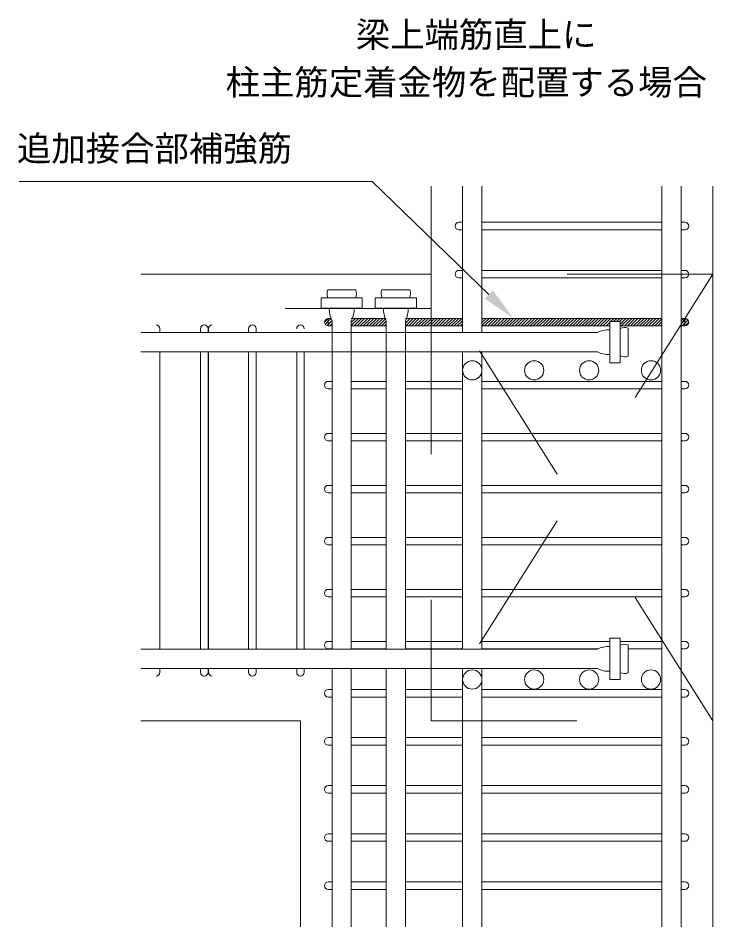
# Model space of a CAD drawing. Units: millimetres on the paper. Extents: x -243 to 177, y -147 to 150.
# Drawn here: x 55.93 to 84.52, y -3.66 to 33.75 of the extents above; entities that cross this region are included whole.
import ezdxf
from ezdxf.enums import TextEntityAlignment as Align

# ---------------------------------------------------------------- set-up
doc = ezdxf.new("R2010")
doc.units = ezdxf.units.MM
doc.linetypes.add('DASHED_SPACED', pattern=[12, 6, -6])
doc.linetypes.add('LONG_DASHED1', pattern=[7, 6, -1])
doc.layers.add('0-0_0', color=7, linetype='Continuous', lineweight=18)
doc.styles.add('ＭＳ ゴシック', font='')
doc.styles.get('ＭＳ ゴシック').set_extended_font_data('MS Gothic')

msp = doc.modelspace()

# ---------------------------------------------------------------- linework, layer by layer
at = {"layer": '0-0_0'}
for p, q in [((70.497, 27.027), (55.971, 27.027)), ((75.302, 22.371), (70.497, 27.027)), ((68.541, 21.235), (68.692, 21.386)), ((68.697, 21.386), (68.829, 21.386)), ((68.697, 21.386), (68.697, 21.075)), ((69.644, 21.386), (71.079, 21.386)), ((69.644, 21.213), (69.817, 21.386)), ((69.644, 21.088), (69.942, 21.386)), ((69.682, 21.376), (69.692, 21.386)), ((69.756, 21.075), (70.067, 21.386)), ((69.881, 21.075), (70.192, 21.386)), ((70.006, 21.075), (70.317, 21.386)), ((70.131, 21.075), (70.442, 21.386)), ((70.256, 21.075), (70.567, 21.386)), ((70.381, 21.075), (70.692, 21.386)), ((70.506, 21.075), (70.817, 21.386)), ((70.631, 21.075), (70.942, 21.386)), ((70.756, 21.075), (71.046, 21.365)), ((71.871, 21.386), (74.226, 21.386)), ((71.871, 21.191), (72.067, 21.386)), ((71.881, 21.075), (72.192, 21.386)), ((71.892, 21.336), (71.942, 21.386)), ((72.006, 21.075), (72.317, 21.386)), ((72.131, 21.075), (72.442, 21.386)), ((72.256, 21.075), (72.567, 21.386)), ((72.381, 21.075), (72.692, 21.386)), ((72.506, 21.075), (72.817, 21.386)), ((73.006, 21.075), (73.317, 21.386)), ((73.131, 21.075), (73.442, 21.386)), ((73.256, 21.075), (73.567, 21.386)), ((73.381, 21.075), (73.692, 21.386)), ((73.506, 21.075), (73.817, 21.386)), ((73.631, 21.075), (73.942, 21.386)), ((73.756, 21.075), (74.067, 21.386)), ((75.018, 21.386), (82.429, 21.386)), ((75.018, 21.337), (75.067, 21.386)), ((75.018, 21.212), (75.192, 21.386)), ((75.018, 21.087), (75.317, 21.386)), ((75.131, 21.075), (75.442, 21.386)), ((75.256, 21.075), (75.567, 21.386)), ((75.381, 21.075), (75.692, 21.386)), ((75.506, 21.075), (75.817, 21.386)), ((75.631, 21.075), (75.942, 21.386)), ((75.756, 21.075), (76.067, 21.386)), ((75.881, 21.075), (76.192, 21.386)), ((76.006, 21.075), (76.317, 21.386)), ((76.131, 21.075), (76.442, 21.386)), ((76.256, 21.075), (76.567, 21.386)), ((76.381, 21.075), (76.692, 21.386)), ((76.506, 21.075), (76.817, 21.386)), ((76.631, 21.075), (76.942, 21.386)), ((76.756, 21.075), (77.067, 21.386)), ((76.881, 21.075), (77.192, 21.386)), ((77.006, 21.075), (77.317, 21.386)), ((77.131, 21.075), (77.442, 21.386)), ((77.256, 21.075), (77.567, 21.386)), ((77.381, 21.075), (77.692, 21.386)), ((77.506, 21.075), (77.817, 21.386)), ((77.631, 21.075), (77.942, 21.386)), ((77.756, 21.075), (78.067, 21.386)), ((77.881, 21.075), (78.192, 21.386)), ((78.006, 21.075), (78.317, 21.386)), ((78.131, 21.075), (78.442, 21.386)), ((78.256, 21.075), (78.567, 21.386)), ((78.381, 21.075), (78.692, 21.386)), ((78.506, 21.075), (78.817, 21.386)), ((78.631, 21.075), (78.942, 21.386)), ((78.756, 21.075), (79.067, 21.386)), ((78.881, 21.075), (79.192, 21.386)), ((79.006, 21.075), (79.317, 21.386)), ((79.131, 21.075), (79.442, 21.386)), ((79.256, 21.075), (79.567, 21.386)), ((79.381, 21.075), (79.692, 21.386)), ((79.506, 21.075), (79.817, 21.386)), ((79.631, 21.075), (79.942, 21.386)), ((79.756, 21.075), (80.067, 21.386)), ((79.881, 21.075), (80.192, 21.386)), ((80.006, 21.075), (80.317, 21.386)), ((80.312, 21.256), (80.442, 21.386)), ((80.437, 21.256), (80.567, 21.386)), ((80.562, 21.256), (80.692, 21.386)), ((80.687, 21.256), (80.817, 21.386)), ((80.703, 21.147), (80.942, 21.386)), ((80.756, 21.075), (81.067, 21.386)), ((80.881, 21.075), (81.192, 21.386)), ((81.006, 21.075), (81.317, 21.386)), ((81.131, 21.075), (81.442, 21.386)), ((81.256, 21.075), (81.567, 21.386)), ((81.381, 21.075), (81.692, 21.386)), ((81.506, 21.075), (81.817, 21.386)), ((81.631, 21.075), (81.942, 21.386)), ((81.756, 21.075), (82.067, 21.386)), ((81.881, 21.075), (82.192, 21.386)), ((82.006, 21.075), (82.317, 21.386)), ((82.131, 21.075), (82.429, 21.373)), ((83.221, 21.386), (83.376, 21.386)), ((83.221, 21.29), (83.317, 21.386)), ((83.376, 21.386), (83.376, 21.075)), ((68.697, 21.075), (68.852, 21.075)), ((68.756, 21.075), (68.852, 21.171)), ((69.644, 21.075), (71.079, 21.075)), ((70.881, 21.075), (71.079, 21.274)), ((71.006, 21.075), (71.079, 21.149)), ((71.871, 21.075), (74.226, 21.075)), ((75.018, 21.075), (80.279, 21.075)), ((80.131, 21.075), (80.279, 21.223)), ((80.256, 21.075), (80.279, 21.098)), ((80.703, 21.075), (82.429, 21.075)), ((82.256, 21.075), (82.429, 21.248)), ((82.381, 21.075), (82.429, 21.123)), ((83.221, 21.165), (83.254, 21.199)), ((83.221, 21.075), (83.376, 21.075)), ((83.381, 21.075), (83.532, 21.226)), ((70.306, 7.764), (70.292, 7.779)), ((70.431, 7.764), (70.417, 7.779))]:
    msp.add_line(p, q, dxfattribs=at)
at = {"layer": '0-0_0', "color": 5}
for p, q in [((72.925, 26.824), (72.925, 21.793)), ((84.522, 26.824), (84.522, -3.662)), ((74.071, 25.343), (74.226, 25.343)), ((75.018, 25.343), (82.429, 25.343)), ((83.221, 25.343), (83.376, 25.343)), ((74.071, 25.032), (74.226, 25.032)), ((75.018, 25.032), (82.429, 25.032)), ((83.221, 25.032), (83.376, 25.032)), ((72.925, 23.208), (60.984, 23.208)), ((74.071, 23.363), (74.226, 23.363)), ((75.018, 23.363), (82.429, 23.363)), ((83.221, 23.363), (83.376, 23.363)), ((74.071, 23.052), (74.226, 23.052)), ((75.018, 23.052), (82.429, 23.052)), ((83.221, 23.052), (83.376, 23.052)), ((61.767, 20.959), (61.767, 20.804)), ((63.436, 20.804), (63.436, 20.959)), ((63.747, 20.959), (63.747, 20.804)), ((63.766, 20.804), (63.766, 20.959)), ((65.416, 20.804), (65.416, 20.959)), ((65.727, 20.959), (65.727, 20.804)), ((61.767, 20.012), (61.767, 7.764)), ((63.436, 7.764), (63.436, 20.012)), ((63.747, 20.012), (63.747, 7.764)), ((63.766, 7.764), (63.766, 20.012)), ((65.416, 7.764), (65.416, 20.012)), ((65.727, 20.012), (65.727, 7.764)), ((67.396, 7.764), (67.396, 20.012)), ((67.707, 20.012), (67.707, 7.764)), ((68.697, 18.795), (68.829, 18.795)), ((69.644, 18.795), (71.079, 18.795)), ((71.871, 18.795), (74.226, 18.795)), ((75.018, 18.795), (82.429, 18.795)), ((83.221, 18.795), (83.376, 18.795)), ((68.697, 18.483), (68.829, 18.483)), ((69.644, 18.483), (71.079, 18.483)), ((71.871, 18.483), (74.226, 18.483)), ((75.018, 18.483), (82.429, 18.483)), ((83.221, 18.483), (83.376, 18.483)), ((68.697, 16.653), (68.829, 16.653)), ((69.644, 16.653), (71.079, 16.653)), ((71.871, 16.653), (74.226, 16.653)), ((75.018, 16.653), (82.429, 16.653)), ((83.221, 16.653), (83.376, 16.653)), ((68.697, 16.342), (68.829, 16.342)), ((69.644, 16.342), (71.079, 16.342)), ((71.871, 16.342), (74.226, 16.342)), ((75.018, 16.342), (82.429, 16.342)), ((83.221, 16.342), (83.376, 16.342)), ((68.697, 14.512), (68.829, 14.512)), ((69.644, 14.512), (71.079, 14.512)), ((71.871, 14.512), (74.226, 14.512)), ((75.018, 14.512), (82.429, 14.512)), ((83.221, 14.512), (83.376, 14.512)), ((68.697, 14.201), (68.829, 14.201)), ((69.644, 14.201), (71.079, 14.201)), ((71.871, 14.201), (74.226, 14.201)), ((75.018, 14.201), (82.429, 14.201)), ((83.221, 14.201), (83.376, 14.201)), ((68.697, 12.371), (68.829, 12.371)), ((69.644, 12.371), (71.079, 12.371)), ((71.871, 12.371), (74.226, 12.371)), ((75.018, 12.371), (82.429, 12.371)), ((83.221, 12.371), (83.376, 12.371)), ((68.697, 12.06), (68.829, 12.06)), ((69.644, 12.06), (71.079, 12.06)), ((71.871, 12.06), (74.226, 12.06)), ((75.018, 12.06), (82.429, 12.06)), ((83.221, 12.06), (83.376, 12.06)), ((68.697, 10.23), (68.829, 10.23)), ((69.644, 10.23), (71.079, 10.23)), ((71.871, 10.23), (74.226, 10.23)), ((75.018, 10.23), (82.429, 10.23)), ((83.221, 10.23), (83.376, 10.23)), ((68.697, 9.919), (68.829, 9.919)), ((69.644, 9.919), (71.079, 9.919)), ((71.871, 9.919), (74.226, 9.919)), ((75.018, 9.919), (82.429, 9.919)), ((83.221, 9.919), (83.376, 9.919)), ((68.697, 8.09), (68.829, 8.09)), ((69.644, 8.09), (71.079, 8.09)), ((71.871, 8.09), (74.226, 8.09)), ((75.018, 8.09), (80.279, 8.09)), ((80.703, 8.09), (82.429, 8.09)), ((83.221, 8.09), (83.376, 8.09)), ((68.697, 7.779), (68.829, 7.779)), ((69.644, 7.779), (71.079, 7.779)), ((71.871, 7.779), (74.226, 7.779)), ((75.018, 7.779), (79.798, 7.779)), ((81.038, 7.779), (82.429, 7.779)), ((83.221, 7.779), (83.376, 7.779)), ((61.767, 6.973), (61.767, 6.817)), ((63.436, 6.817), (63.436, 6.973)), ((63.747, 6.973), (63.747, 6.817)), ((63.766, 6.817), (63.766, 6.973)), ((65.416, 6.817), (65.416, 6.973)), ((65.727, 6.973), (65.727, 6.817)), ((67.396, 6.817), (67.396, 6.973)), ((67.707, 6.973), (67.707, 6.817)), ((68.697, 6.11), (68.852, 6.11)), ((69.644, 6.11), (71.079, 6.11)), ((71.871, 6.11), (74.226, 6.11)), ((75.018, 6.11), (82.429, 6.11)), ((83.221, 6.11), (83.376, 6.11)), ((68.697, 5.799), (68.852, 5.799)), ((69.644, 5.799), (71.079, 5.799)), ((71.871, 5.799), (74.226, 5.799)), ((75.018, 5.799), (82.429, 5.799)), ((83.221, 5.799), (83.376, 5.799)), ((67.551, 4.823), (60.984, 4.823)), ((67.551, 4.823), (67.551, -3.662)), ((68.697, 4.13), (68.852, 4.13)), ((69.644, 4.13), (71.079, 4.13)), ((71.871, 4.13), (74.226, 4.13)), ((75.018, 4.13), (82.429, 4.13)), ((83.221, 4.13), (83.376, 4.13)), ((68.697, 3.819), (68.852, 3.819)), ((69.644, 3.819), (71.079, 3.819)), ((71.871, 3.819), (74.226, 3.819)), ((75.018, 3.819), (82.429, 3.819)), ((83.221, 3.819), (83.376, 3.819)), ((68.697, 2.15), (68.852, 2.15)), ((69.644, 2.15), (71.079, 2.15)), ((71.871, 2.15), (74.226, 2.15)), ((75.018, 2.15), (82.429, 2.15)), ((83.221, 2.15), (83.376, 2.15)), ((68.697, 1.839), (68.852, 1.839)), ((69.644, 1.839), (71.079, 1.839)), ((71.871, 1.839), (74.226, 1.839)), ((75.018, 1.839), (82.429, 1.839)), ((83.221, 1.839), (83.376, 1.839)), ((68.697, 0.17), (68.852, 0.17)), ((69.644, 0.17), (71.079, 0.17)), ((71.871, 0.17), (74.226, 0.17)), ((75.018, 0.17), (82.429, 0.17)), ((83.221, 0.17), (83.376, 0.17)), ((68.697, -0.141), (68.852, -0.141)), ((69.644, -0.141), (71.079, -0.141)), ((71.871, -0.141), (74.226, -0.141)), ((75.018, -0.141), (82.429, -0.141)), ((83.221, -0.141), (83.376, -0.141)), ((68.697, -1.81), (68.852, -1.81)), ((69.644, -1.81), (71.079, -1.81)), ((71.871, -1.81), (74.226, -1.81)), ((75.018, -1.81), (82.429, -1.81)), ((83.221, -1.81), (83.376, -1.81)), ((68.697, -2.121), (68.852, -2.121)), ((69.644, -2.121), (71.079, -2.121)), ((71.871, -2.121), (74.226, -2.121)), ((75.018, -2.121), (82.429, -2.121)), ((83.221, -2.121), (83.376, -2.121))]:
    msp.add_line(p, q, dxfattribs=at)
at = {"layer": '0-0_0', "color": 1}
for p, q in [((74.226, 26.824), (74.226, 20.804)), ((75.018, 26.824), (75.018, 20.804)), ((82.429, 26.824), (82.429, -3.662)), ((83.221, 26.824), (83.221, -3.662)), ((68.67, 22.562), (69.827, 22.562)), ((70.897, 22.562), (72.054, 22.562)), ((68.4, 22.228), (68.4, 21.803)), ((70.097, 22.228), (68.4, 22.228)), ((70.097, 21.803), (70.097, 22.228)), ((72.324, 22.228), (70.627, 22.228)), ((70.627, 22.228), (70.627, 21.803)), ((72.324, 21.803), (72.324, 22.228)), ((68.4, 21.803), (70.097, 21.803)), ((70.627, 21.803), (72.324, 21.803)), ((68.852, 7.764), (68.852, 21.294)), ((69.644, 21.294), (69.644, 7.764)), ((71.079, 21.294), (71.079, 7.764)), ((71.871, 21.294), (71.871, 7.764)), ((80.703, 21.256), (80.279, 21.256)), ((80.279, 21.256), (80.279, 19.559)), ((80.703, 19.559), (80.703, 21.256)), ((81.038, 20.986), (81.038, 19.829)), ((79.77, 20.804), (60.984, 20.804)), ((79.77, 20.012), (60.984, 20.012)), ((74.226, 20.012), (74.226, 7.764)), ((75.018, 20.012), (75.018, 7.764)), ((80.279, 19.559), (80.703, 19.559)), ((80.703, 8.217), (80.279, 8.217)), ((80.279, 8.217), (80.279, 6.52)), ((80.703, 6.52), (80.703, 8.217)), ((81.038, 7.947), (81.038, 6.79)), ((79.77, 7.764), (60.984, 7.764)), ((79.77, 6.973), (60.984, 6.973)), ((68.852, 6.973), (68.852, -3.662)), ((69.644, 6.973), (69.644, -3.662)), ((71.079, 6.973), (71.079, -3.662)), ((71.871, 6.973), (71.871, -3.662)), ((74.226, 6.973), (74.226, -3.662)), ((75.018, 6.973), (75.018, -3.662)), ((80.279, 6.52), (80.703, 6.52))]:
    msp.add_line(p, q, dxfattribs=at)
at = {"layer": '0-0_0', "color": 5, "linetype": 'DASHED_SPACED'}
for p, q in [((84.522, 23.208), (72.925, 23.208)), ((84.522, 23.208), (72.925, 4.823)), ((84.522, 4.823), (72.925, 23.208)), ((72.925, 21.793), (60.984, 21.793)), ((72.925, 21.793), (72.925, 4.823)), ((72.925, 4.823), (84.522, 4.823))]:
    msp.add_line(p, q, dxfattribs=at)
at = {"layer": '0-0_0', "color": 5, "linetype": 'LONG_DASHED1'}
msp.add_line((84.522, 4.823), (84.522, 21.793), dxfattribs=at)
at = {"layer": '0-0_0'}
for points in [[(68.571, 21.14), (68.697, 21.266), (68.812, 21.381)], [(72.631, 21.075), (72.925, 21.369), (72.942, 21.386)], [(72.756, 21.075), (72.925, 21.244), (73.067, 21.386)], [(72.881, 21.075), (72.925, 21.119), (73.192, 21.386)], [(73.881, 21.075), (74.12, 21.314), (74.192, 21.386)], [(83.254, 21.199), (83.376, 21.32), (83.432, 21.376)], [(68.641, 21.085), (68.697, 21.141), (68.852, 21.296)], [(74.006, 21.075), (74.168, 21.237), (74.226, 21.295)], [(74.131, 21.075), (74.216, 21.161), (74.226, 21.17)], [(83.256, 21.075), (83.376, 21.195), (83.502, 21.322)]]:
    msp.add_lwpolyline(points, dxfattribs=at)
at = {"layer": '0-0_0', "color": 5}
for centre in [(74.622, 19.248), (77.168, 19.248), (79.431, 19.248), (81.976, 19.248), (74.622, 6.52), (77.168, 6.52), (79.431, 6.52), (81.976, 6.52)]:
    msp.add_circle(centre, 0.396, dxfattribs=at)
for centre, start, end in [((74.071, 25.188), 90, 180), ((74.071, 25.188), 180, 270), ((83.376, 25.188), 0, 90), ((83.376, 25.188), 270, 0), ((74.071, 23.208), 90, 180), ((74.071, 23.208), 180, 270), ((83.376, 23.208), 0, 90), ((83.376, 23.208), 270, 0), ((61.611, 20.959), 0, 90), ((63.591, 20.959), 90, 180), ((63.591, 20.959), 0, 90), ((63.922, 20.959), 90, 180), ((65.571, 20.959), 90, 180), ((65.571, 20.959), 0, 90), ((67.551, 20.959), 90, 180), ((67.551, 20.959), 0, 90), ((68.697, 18.639), 90, 180), ((83.376, 18.639), 0, 90), ((68.697, 18.639), 180, 270), ((83.376, 18.639), 270, 0), ((68.697, 16.498), 90, 180), ((68.697, 16.498), 180, 270), ((83.376, 16.498), 0, 90), ((83.376, 16.498), 270, 0), ((68.697, 14.357), 90, 180), ((68.697, 14.357), 180, 270), ((83.376, 14.357), 0, 90), ((83.376, 14.357), 270, 0), ((68.697, 12.216), 90, 180), ((83.376, 12.216), 0, 90), ((68.697, 12.216), 180, 270), ((83.376, 12.216), 270, 0), ((68.697, 10.075), 90, 180), ((83.376, 10.075), 0, 90), ((68.697, 10.075), 180, 270), ((83.376, 10.075), 270, 0), ((68.697, 7.934), 90, 180), ((68.697, 7.934), 180, 270), ((83.376, 7.934), 0, 90), ((83.376, 7.934), 270, 0), ((61.611, 6.817), 270, 0), ((63.591, 6.817), 180, 270), ((63.591, 6.817), 270, 0), ((63.922, 6.817), 180, 270), ((65.571, 6.817), 180, 270), ((65.571, 6.817), 270, 0), ((67.551, 6.817), 180, 270), ((67.551, 6.817), 270, 0), ((68.697, 5.954), 90, 180), ((83.376, 5.954), 0, 90), ((68.697, 5.954), 180, 270), ((83.376, 5.954), 270, 0), ((68.697, 3.974), 90, 180), ((83.376, 3.974), 0, 90), ((68.697, 3.974), 180, 270), ((83.376, 3.974), 270, 0), ((68.697, 1.994), 90, 180), ((68.697, 1.994), 180, 270), ((83.376, 1.994), 0, 90), ((83.376, 1.994), 270, 0), ((68.697, 0.015), 90, 180), ((68.697, 0.015), 180, 270), ((83.376, 0.015), 0, 90), ((83.376, 0.015), 270, 0), ((68.697, -1.965), 90, 180), ((83.376, -1.965), 0, 90), ((68.697, -1.965), 180, 270), ((83.376, -1.965), 270, 0)]:
    msp.add_arc(centre, 0.156, start, end, dxfattribs=at)
at = {"layer": '0-0_0', "color": 1}
for centre, radius, start, end in [((69.13, 22.408), 0.485, 161.382, 201.7611), ((69.367, 22.408), 0.485, 338.2389, 18.618), ((71.357, 22.408), 0.485, 161.382, 201.7611), ((71.594, 22.408), 0.485, 338.2389, 18.618), ((69.782, 21.773), 1.046, 178.3534, 207.2708), ((68.715, 21.773), 1.046, 332.7277, 1.6466), ((72.009, 21.773), 1.046, 178.3534, 207.2723), ((70.942, 21.773), 1.046, 332.7277, 1.6466), ((80.883, 20.526), 0.485, 71.382, 111.7611), ((80.249, 19.874), 1.046, 88.3534, 117.2723), ((80.249, 20.941), 1.046, 242.7277, 271.6467), ((80.883, 20.289), 0.485, 248.2389, 288.618), ((80.249, 6.835), 1.046, 88.3534, 117.2723), ((80.883, 7.487), 0.485, 71.382, 111.7611), ((80.249, 7.902), 1.046, 242.7277, 271.6467), ((80.883, 7.25), 0.485, 248.2389, 288.618)]:
    msp.add_arc(centre, radius, start, end, dxfattribs=at)
at = {"layer": '0-0_0'}
for centre, start, end in [((68.697, 21.231), 90, 180), ((83.376, 21.231), 0, 90), ((68.697, 21.231), 180, 270), ((83.376, 21.231), 270, 0)]:
    msp.add_arc(centre, 0.156, start, end, dxfattribs=at)
msp.add_solid([(75.466, 22.54), (76.317, 21.386), (75.138, 22.201)], dxfattribs=at)

# ---------------------------------------------------------------- texts
at = {"layer": '0-0_0', "style": 'ＭＳ ゴシック'}
for s, p in [('梁上端筋直上に', (69.83, 32.241)), ('柱主筋定着金物を配置する場合', (64.472, 30.277)), ('追加接合部補強筋', (55.882, 27.553))]:
    msp.add_text(s, height=1.037, dxfattribs=at).set_placement(p, align=Align.BOTTOM_LEFT)

doc.saveas('drawing.dxf')
